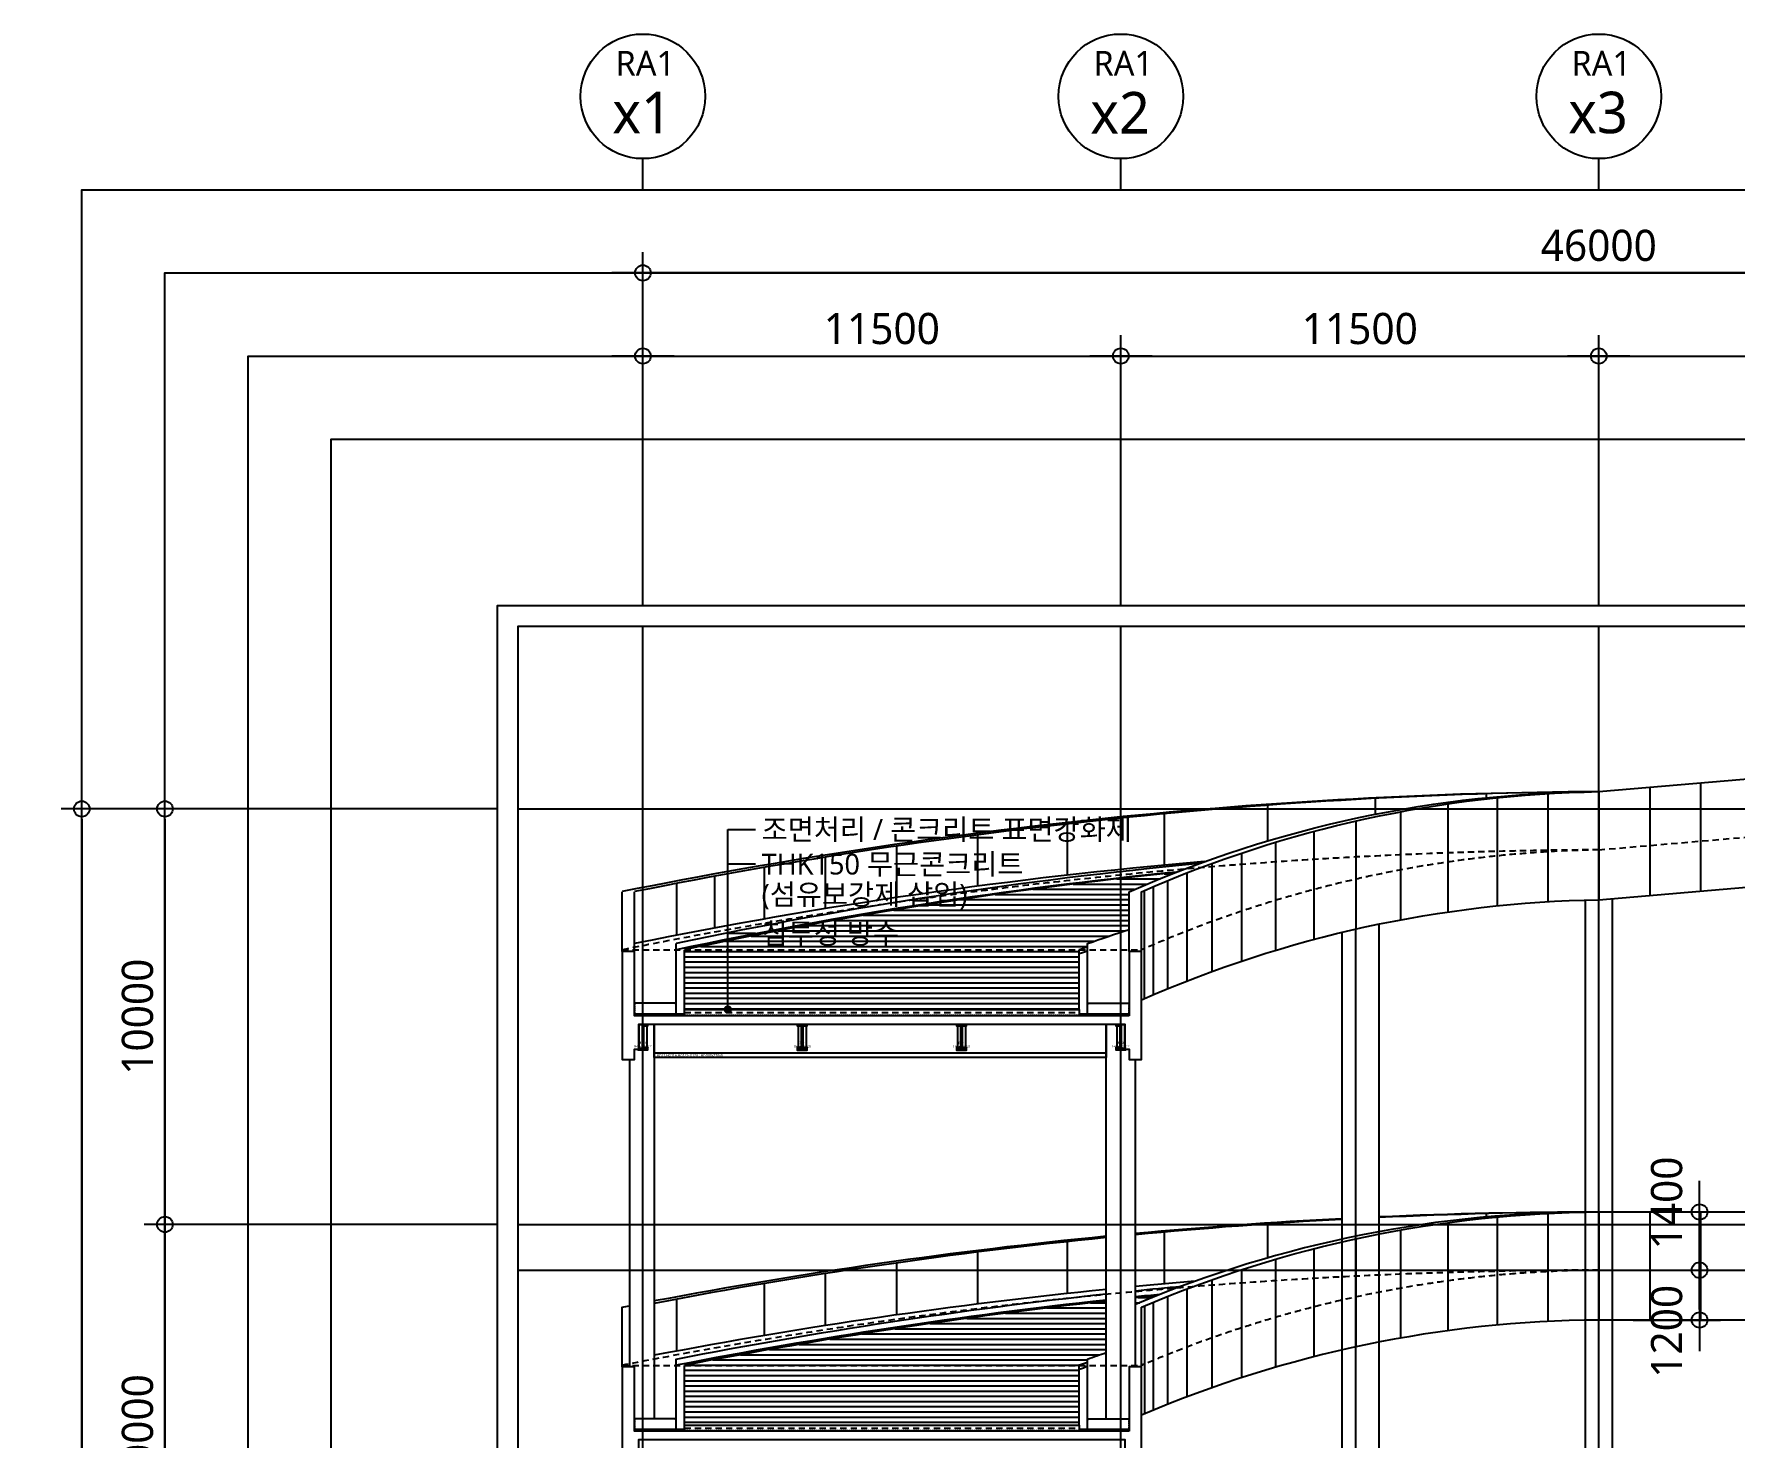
# Model space of a CAD drawing. Header units: millimetres. Extents: x 367092 to 767578, y 396038 to 811791.
# Drawn here: x 575192 to 616119, y 494986 to 528775 of the extents above; entities that cross this region are included whole.
import ezdxf
from ezdxf.enums import TextEntityAlignment as Align

# ---------------------------------------------------------------- set-up
doc = ezdxf.new("R2010")
doc.units = ezdxf.units.MM
doc.header["$LTSCALE"] = 100
doc.header["$MEASUREMENT"] = 0
doc.header["$PDSIZE"] = -10
doc.linetypes.add('HID', pattern=[2.5, 1.5, -1])
doc.layers.get('0').update_dxf_attribs({"linetype": 'CONTINUOUS'})
doc.layers.get('Defpoints').update_dxf_attribs({"color": 171, "linetype": 'CONTINUOUS'})
for name, color, linetype in [('02-COL', 2, 'CONTINUOUS'), ('cen', 14, 'CONTINUOUS'), ('ELE-6', 8, 'CONTINUOUS'), ('ELE-6 (251)', 251, 'CONTINUOUS'), ('ELE6', 8, 'CONTINUOUS'), ('FIN', 8, 'CONTINUOUS'), ('FIN(내화피복)', 8, 'CONTINUOUS'), ('HAT-252', 252, 'CONTINUOUS'), ('HF', 3, 'CONTINUOUS'), ('LED', 7, 'CONTINUOUS'), ('NDIM', 7, 'CONTINUOUS'), ('SASAC 도면번호', 6, 'CONTINUOUS'), ('STEEL', 5, 'CONTINUOUS'), ('STL', 3, 'CONTINUOUS'), ('SYM(AXIS)', 7, 'CONTINUOUS'), ('TEXT(AXIS)', 2, 'CONTINUOUS'), ('TEXT(MIN)', 7, 'CONTINUOUS'), ('wire-meshes', 1, 'CONTINUOUS')]:
    doc.layers.add(name, color=color, linetype=linetype)
doc.styles.add('CGS', font='cgse', dxfattribs={"bigfont": 'cgs'})
doc.styles.add('TE', font='malgun_0.ttf')
doc.styles.add('나눔바른고딕', font='NanumBarunGothic.ttf')
doc.dimstyles.new('NDIM 1200', dxfattribs={"dimscale": 500, "dimtxt": 3, "dimasz": 1, "dimexe": 2, "dimexo": 2, "dimgap": 1, "dimtad": 1, "dimdec": 0, "dimdsep": 46, "dimtxsty": 'CGS', "dimblk": 'DOT0', "dimcen": 1, "dimdle": 8, "dimclrd": 2, "dimclre": 2, "dimclrt": 2, "dimadec": 0, "dimazin": 0, "dimtfac": 1, "dimtdec": 0, "dimtix": 1, "dimtmove": 2, "dimatfit": 3, "dimldrblk": 'DOT0', "dimfxl": 1, "dimtolj": 1, "dimtzin": 0, "dimlwd": -1, "dimlwe": -1, "dimarcsym": 0})

# ---------------------------------------------------------------- blocks, each defined once
blk = doc.blocks.new('DOT0')
blk.add_line((-3, 0), (3, 0))
at = {"color": 6}
blk.add_circle((0, 0), 0.75, dxfattribs=at)
blk = doc.blocks.new('*D237')
at = {"layer": 'Defpoints', "color": 0, "ltscale": 0.4, "transparency": 16777216}
for p in [(589842, 523025), (589842, 514525), (635842, 514525)]:
    blk.add_point(p, dxfattribs=at)
at = {"layer": 'NDIM', "ltscale": 0.4, "transparency": 16777216}
for p, q in [((589842, 515025), (589842, 523525)), ((635842, 515025), (635842, 523525)), ((635592, 523025), (590092, 523025))]:
    blk.add_line(p, q, dxfattribs=at)
at = {"layer": 'NDIM', "ltscale": 0.4, "transparency": 16777216, "xscale": 250, "yscale": 250, "zscale": 250, "rotation": 180}
blk.add_blockref('DOT0', (589842, 523025), dxfattribs=at)
at = {"layer": 'NDIM', "ltscale": 0.4, "transparency": 16777216, "xscale": 250, "yscale": 250, "zscale": 250}
blk.add_blockref('DOT0', (635842, 523025), dxfattribs=at)
at = {"layer": 'NDIM', "ltscale": 0.4, "transparency": 16777216, "insert": (612842, 523683), "char_height": 750, "attachment_point": 5, "style": '나눔바른고딕'}
blk.add_mtext('\\A1;46000', dxfattribs=at)
blk = doc.blocks.new('*D239')
at = {"layer": 'Defpoints', "color": 0, "ltscale": 0.4, "transparency": 16777216}
for p in [(624342, 521025), (612842, 514525), (624342, 514525)]:
    blk.add_point(p, dxfattribs=at)
at = {"layer": 'NDIM', "ltscale": 0.4, "transparency": 16777216}
for p, q in [((612842, 515025), (612842, 521525)), ((624342, 515025), (624342, 521525)), ((613092, 521025), (624092, 521025))]:
    blk.add_line(p, q, dxfattribs=at)
at = {"layer": 'NDIM', "ltscale": 0.4, "transparency": 16777216, "xscale": 250, "yscale": 250, "zscale": 250, "rotation": 180}
blk.add_blockref('DOT0', (612842, 521025), dxfattribs=at)
at = {"layer": 'NDIM', "ltscale": 0.4, "transparency": 16777216, "xscale": 250, "yscale": 250, "zscale": 250}
blk.add_blockref('DOT0', (624342, 521025), dxfattribs=at)
at = {"layer": 'NDIM', "ltscale": 0.4, "transparency": 16777216, "insert": (618592, 521682), "char_height": 750, "attachment_point": 5, "style": '나눔바른고딕'}
blk.add_mtext('\\A1;11500', dxfattribs=at)
blk = doc.blocks.new('*D240')
at = {"layer": 'Defpoints', "color": 0, "ltscale": 0.4, "transparency": 16777216}
for p in [(612842, 521025), (601342, 514525), (612842, 514525)]:
    blk.add_point(p, dxfattribs=at)
at = {"layer": 'NDIM', "ltscale": 0.4, "transparency": 16777216}
for p, q in [((601342, 515025), (601342, 521525)), ((612842, 515025), (612842, 521525)), ((601592, 521025), (612592, 521025))]:
    blk.add_line(p, q, dxfattribs=at)
at = {"layer": 'NDIM', "ltscale": 0.4, "transparency": 16777216, "xscale": 250, "yscale": 250, "zscale": 250, "rotation": 180}
blk.add_blockref('DOT0', (601342, 521025), dxfattribs=at)
at = {"layer": 'NDIM', "ltscale": 0.4, "transparency": 16777216, "xscale": 250, "yscale": 250, "zscale": 250}
blk.add_blockref('DOT0', (612842, 521025), dxfattribs=at)
at = {"layer": 'NDIM', "ltscale": 0.4, "transparency": 16777216, "insert": (607092, 521682), "char_height": 750, "attachment_point": 5, "style": '나눔바른고딕'}
blk.add_mtext('\\A1;11500', dxfattribs=at)
blk = doc.blocks.new('*D241')
at = {"layer": 'Defpoints', "color": 0, "ltscale": 0.4, "transparency": 16777216}
for p in [(601342, 521025), (589842, 514525), (601342, 514525)]:
    blk.add_point(p, dxfattribs=at)
at = {"layer": 'NDIM', "ltscale": 0.4, "transparency": 16777216}
for p, q in [((589842, 515025), (589842, 521525)), ((601342, 515025), (601342, 521525)), ((590092, 521025), (601092, 521025))]:
    blk.add_line(p, q, dxfattribs=at)
at = {"layer": 'NDIM', "ltscale": 0.4, "transparency": 16777216, "xscale": 250, "yscale": 250, "zscale": 250, "rotation": 180}
blk.add_blockref('DOT0', (589842, 521025), dxfattribs=at)
at = {"layer": 'NDIM', "ltscale": 0.4, "transparency": 16777216, "xscale": 250, "yscale": 250, "zscale": 250}
blk.add_blockref('DOT0', (601342, 521025), dxfattribs=at)
at = {"layer": 'NDIM', "ltscale": 0.4, "transparency": 16777216, "insert": (595592, 521682), "char_height": 750, "attachment_point": 5, "style": '나눔바른고딕'}
blk.add_mtext('\\A1;11500', dxfattribs=at)
blk = doc.blocks.new('*D242')
at = {"layer": 'Defpoints', "color": 0, "ltscale": 0.4, "transparency": 16777216}
for p in [(586842, 510125), (576342, 448625), (586842, 448625)]:
    blk.add_point(p, dxfattribs=at)
at = {"layer": 'NDIM', "ltscale": 0.4, "transparency": 16777216}
for p, q in [((586342, 510125), (575842, 510125)), ((576342, 509875), (576342, 448875)), ((586342, 448625), (575842, 448625))]:
    blk.add_line(p, q, dxfattribs=at)
at = {"layer": 'NDIM', "ltscale": 0.4, "transparency": 16777216, "xscale": 250, "yscale": 250, "zscale": 250}
for p, rotation in [((576342, 510125), 90), ((576342, 448625), 270)]:
    blk.add_blockref('DOT0', p, dxfattribs=dict(at, rotation=rotation))
at = {"layer": 'NDIM', "ltscale": 0.4, "transparency": 16777216, "insert": (575684, 479375), "char_height": 750, "attachment_point": 5, "rotation": 90, "style": '나눔바른고딕'}
blk.add_mtext('\\A1;61500', dxfattribs=at)
blk = doc.blocks.new('*D247')
at = {"layer": 'Defpoints', "color": 0, "ltscale": 0.4, "transparency": 16777216}
for p in [(586842, 500125), (578342, 490125), (586842, 490125)]:
    blk.add_point(p, dxfattribs=at)
at = {"layer": 'NDIM', "ltscale": 0.4, "transparency": 16777216}
for p, q in [((586342, 500125), (577842, 500125)), ((578342, 499875), (578342, 490375)), ((586342, 490125), (577842, 490125))]:
    blk.add_line(p, q, dxfattribs=at)
at = {"layer": 'NDIM', "ltscale": 0.4, "transparency": 16777216, "xscale": 250, "yscale": 250, "zscale": 250}
for p, rotation in [((578342, 500125), 90), ((578342, 490125), 270)]:
    blk.add_blockref('DOT0', p, dxfattribs=dict(at, rotation=rotation))
at = {"layer": 'NDIM', "ltscale": 0.4, "transparency": 16777216, "insert": (577685, 495125), "char_height": 750, "attachment_point": 5, "rotation": 90, "style": '나눔바른고딕'}
blk.add_mtext('\\A1;10000', dxfattribs=at)
blk = doc.blocks.new('*D248')
at = {"layer": 'Defpoints', "color": 0, "ltscale": 0.4, "transparency": 16777216}
for p in [(586842, 510125), (578342, 500125), (586842, 500125)]:
    blk.add_point(p, dxfattribs=at)
at = {"layer": 'NDIM', "ltscale": 0.4, "transparency": 16777216}
for p, q in [((586342, 510125), (577842, 510125)), ((578342, 509875), (578342, 500375)), ((586342, 500125), (577842, 500125))]:
    blk.add_line(p, q, dxfattribs=at)
at = {"layer": 'NDIM', "ltscale": 0.4, "transparency": 16777216, "xscale": 250, "yscale": 250, "zscale": 250}
for p, rotation in [((578342, 510125), 90), ((578342, 500125), 270)]:
    blk.add_blockref('DOT0', p, dxfattribs=dict(at, rotation=rotation))
at = {"layer": 'NDIM', "ltscale": 0.4, "transparency": 16777216, "insert": (577685, 505125), "char_height": 750, "attachment_point": 5, "rotation": 90, "style": '나눔바른고딕'}
blk.add_mtext('\\A1;10000', dxfattribs=at)
blk = doc.blocks.new('A$C2F20087E')
at = {"layer": 'SYM(AXIS)'}
blk.add_line((600, 0), (600, 300), dxfattribs=at)
blk.add_circle((600, 900), 600, dxfattribs=at)
blk = doc.blocks.new('*U261')
at = {"layer": 'ELE6', "ltscale": 0.1}
for p, q in [((10875, -8), (0, -8)), ((10875, -700), (0, -700))]:
    blk.add_line(p, q, dxfattribs=at)
blk.add_lwpolyline([(10875, -800), (0, -800), (0, 0), (10875, 0)], close=True, dxfattribs=at)
at = {"layer": 'Defpoints', "style": 'TE'}
blk.add_text('HG11,HG11A,HG12,HG12A : HF-800x270x8', height=60, dxfattribs=at).set_placement((851, -750), align=Align.MIDDLE_CENTER)
blk = doc.blocks.new('*U198')
at = {"layer": 'Defpoints'}
for p, q in [((-100.5, 283), (-100.5, -283)), ((-6, 0), (6, 0)), ((100.5, -283), (100.5, 283))]:
    blk.add_line(p, q, dxfattribs=at)
at = {"layer": 'STEEL', "color": 0, "linetype": 'ByBlock', "ltscale": 0.5}
for p, q in [((-6, 283), (-100.5, 283)), ((-6, -283), (-6, 283)), ((100.5, 283), (6, 283)), ((6, 283), (6, -283)), ((-100.5, -283), (-6, -283)), ((6, -283), (100.5, -283))]:
    blk.add_line(p, q, dxfattribs=at)
for points in [[(-100.5, 283), (-100.5, 303), (100.5, 303), (100.5, 283)], [(100.5, -283), (100.5, -303), (-100.5, -303), (-100.5, -283)]]:
    blk.add_lwpolyline(points, dxfattribs=at)
blk = doc.blocks.new('RaSB1')
at = {"layer": 'STL'}
blk.add_blockref('*U198', (0, -303), dxfattribs=at)
at = {"layer": 'Defpoints', "style": 'TE', "width": 0.5}
for s, p in [('H-606x201x12x20', (2, -536)), ('RaSB1', (2, -455))]:
    blk.add_text(s, height=60, dxfattribs=at).set_placement(p, align=Align.MIDDLE_CENTER)
blk = doc.blocks.new('*U195')
at = {"layer": 'Defpoints'}
for p, q in [((-100, 283), (-100, -283)), ((-5.5, 0), (5.5, 0)), ((100, -283), (100, 283))]:
    blk.add_line(p, q, dxfattribs=at)
at = {"layer": 'STEEL', "color": 0, "linetype": 'ByBlock', "ltscale": 0.5}
for p, q in [((-5.5, 283), (-100, 283)), ((-5.5, -283), (-5.5, 283)), ((100, 283), (5.5, 283)), ((5.5, 283), (5.5, -283)), ((-100, -283), (-5.5, -283)), ((5.5, -283), (100, -283))]:
    blk.add_line(p, q, dxfattribs=at)
for points in [[(-100, 283), (-100, 300), (100, 300), (100, 283)], [(100, -283), (100, -300), (-100, -300), (-100, -283)]]:
    blk.add_lwpolyline(points, dxfattribs=at)
blk = doc.blocks.new('RaSG1')
at = {"layer": 'HF'}
blk.add_blockref('*U195', (0, -300), dxfattribs=at)
at = {"layer": 'Defpoints', "style": 'TE', "width": 0.5}
for s, p in [('H-600x200x11x17', (2, -533)), ('RaSG1', (2, -452))]:
    blk.add_text(s, height=60, dxfattribs=at).set_placement(p, align=Align.MIDDLE_CENTER)
blk = doc.blocks.new('횡단면 난간입면')
at = {"layer": 'HAT-252', "ltscale": 10000}
h = blk.add_hatch(dxfattribs=at)
h.set_pattern_fill('ANSI31', color=256, scale=1000, angle=135)
h.set_pattern_definition([(180, (-651854.83, -358808.13), (-7e-15, -125), [])])
edge = h.paths.add_edge_path()
edge.add_arc((24235, 6909), 42010, 108.7956, 109.084, ccw=False)
edge.add_line((10700, 46678), (10700, 46759))
edge.add_arc((23951, 9773), 39289, 108.1696, 109.7115, ccw=False)
edge.add_line((11700, 47102), (11700, 48009))
edge.add_arc((23167, 21905), 28512, 111.3032, 113.715, ccw=False)
edge.add_arc((23702, -59140), 108159, 95.78061, 102.1164)
edge.add_line((1000, 46609), (1000, 45172))
edge.add_line((1000, 45172), (10500, 45172))
edge.add_line((10500, 45172), (10500, 46609))
at = {"layer": 'ELE-6 (251)', "ltscale": 10000}
for p, q in [((-200, 46572), (-200, 48009)), ((11700, 46572), (11700, 48009)), ((800, 45292), (800, 46759)), ((1000, 45172), (1000, 46609)), ((10500, 45172), (10500, 46609)), ((1000, 35172), (1000, 36609)), ((10500, 35172), (10500, 36609))]:
    blk.add_line(p, q, dxfattribs=at)
for points in [[(12000, 46572), (12000, 48009, -0.099412), (23000, 50416), (34500, 51400), (49025, 51400)], [(11700, 48009, -0.102365), (23000, 50416)], [(12000, 45409, -0.099412), (23000, 47816), (34500, 48800), (49025, 48800)], [(10700, 45292), (10700, 46759, -0.006728), (11700, 47102)], [(800, 35292), (800, 36759, -0.021093), (11150, 38331, -0.021093)], [(-500, 36572), (-500, 38009, -0.000362), (-325, 38043)], [(10700, 35292), (10700, 36759, -0.003035), (11150, 36917)]]:
    blk.add_lwpolyline(points, format="xyb", dxfattribs=at)
blk.add_lwpolyline([(-500, 46572), (-500, 48009)], dxfattribs=at)
for centre, radius, start, end in [((23745, -72772), 123191, 90.34657, 101.35048), ((24065, -72851), 123272, 90.49498, 101.35226), ((23737, -70936), 120105, 94.88293, 101.49586), ((23708, -60937), 110106, 95.38471, 102.00836), ((23708, -61087), 110106, 95.66442, 102.00839), ((23702, -59140), 108159, 95.78061, 102.1164), ((24235, 6909), 42010, 108.7956, 109.084), ((24235, 6809), 42010, 108.7956, 109.084), ((23135, -82770), 123070, 95.58838, 100.70459), ((23446, -82848), 123148, 95.73038, 100.84516), ((23446, -84098), 123148, 95.73038, 100.84516), ((24589, -85223), 124134, 96.21532, 101.04869), ((24842, -85583), 124496, 96.31417, 101.04083), ((24235, -3091), 42010, 108.7956, 109.084), ((24235, -3191), 42010, 108.7956, 109.084)]:
    blk.add_arc(centre, radius, start, end, dxfattribs=at)
at = {"layer": 'HAT-252', "color": 253, "ltscale": 10000}
for p, q in [((20291, 50363), (20291, 50272)), ((15027, 50089), (15027, 49230)), ((17621, 50253), (17621, 49872)), ((10210, 49640), (10210, 48405)), ((12545, 49882), (12545, 48646)), ((8053, 49377), (8053, 48140)), ((4384, 48840), (4384, 47599)), ((6103, 49105), (6103, 47867)), ((1722, 48379), (1722, 47134)), ((2919, 48594), (2919, 47351)), ((808, 48207), (808, 46960)), ((8053, 39335), (8053, 38085)), ((10210, 39587), (10210, 38337)), ((6103, 39073), (6103, 37823)), ((2919, 38578), (2919, 37328)), ((4384, 38817), (4384, 37567)), ((808, 38202), (808, 36952))]:
    blk.add_line(p, q, dxfattribs=at)
at = {"layer": 'HAT-252', "ltscale": 10000}
for p, q in [((21773, 50369), (21773, 47769)), ((23000, 50416), (23000, 47816)), ((24227, 50521), (24227, 47921)), ((25444, 50625), (25444, 48025)), ((18231, 49932), (18231, 47332)), ((19371, 50122), (19371, 47522)), ((20556, 50269), (20556, 47669)), ((17151, 49709), (17151, 47109)), ((15225, 49199), (15225, 46599)), ((16145, 49460), (16145, 46860)), ((14403, 48937), (14403, 46337)), ((13091, 48462), (13091, 45862)), ((13688, 48687), (13688, 46087)), ((12277, 48129), (12277, 45529)), ((12619, 48272), (12619, 45672))]:
    blk.add_line(p, q, dxfattribs=at)
blk.add_lwpolyline([(12070, 45440), (12070, 48040)], dxfattribs=at)
at = {"ltscale": 10000}
blk.add_wipeout([(34000, 37700), (23000, 37700), (21773, 37665), (20556, 37578), (19371, 37443), (18231, 37265), (17151, 37053), (16145, 36815), (15225, 36564), (14403, 36310), (13688, 36068), (13091, 35849), (12619, 35665), (12277, 35526), (12070, 35439), (12000, 35409), (12000, 38009), (12070, 38039), (12277, 38126), (12619, 38265), (13091, 38449), (13688, 38668), (14403, 38910), (15225, 39164), (16145, 39415), (17151, 39653), (18231, 39865), (19371, 40043), (20556, 40178), (21773, 40265), (23000, 40300), (34000, 40300)], dxfattribs=at).dxf.layer = 'ELE-6 (251)'
at = {"layer": 'HAT-252', "ltscale": 10000}
h = blk.add_hatch(dxfattribs=at)
h.set_pattern_fill('ANSI31', color=256, scale=1000, angle=135)
h.set_pattern_definition([(180, (-651854.83, -365385.42), (-7e-15, -125), [])])
edge = h.paths.add_edge_path()
edge.add_line((11850, 38234), (11850, 38073))
edge.add_arc((22888, 11835), 28465, 111.6734, 112.8163, ccw=False)
edge.add_arc((24842, -85583), 124496, 95.747, 95.99014)
edge = h.paths.add_edge_path()
edge.add_arc((24235, -3091), 42010, 108.7956, 109.084)
edge.add_line((10500, 36609), (10500, 35172))
edge.add_line((10500, 35172), (1000, 35172))
edge.add_line((1000, 35172), (1000, 36609))
edge.add_arc((24842, -85583), 124496, 96.31417, 101.04083, ccw=False)
edge.add_line((11150, 38158), (11150, 36917))
edge.add_arc((23951, -227), 39289, 109.0159, 109.7115)
edge.add_line((10700, 36759), (10700, 36678))
at = {"layer": 'ELE-6 (251)', "ltscale": 10000}
for points in [[(12000, 38009, -0.099627), (23000, 40300), (34000, 40300), (34000, 37700), (23000, 37700, 0.099627), (12000, 35409), (12000, 38009)], [(11850, 38405, -0.002257), (12965, 38515, -0.002257)]]:
    blk.add_lwpolyline(points, format="xyb", dxfattribs=at)
for centre, radius, start, end in [((22888, 11835), 28465, 89.7746, 112.8163), ((23135, -82770), 123070, 92.9418, 95.26103), ((23446, -82848), 123148, 93.08499, 95.40316), ((23135, -82770), 123070, 90.06271, 92.52796), ((23446, -82848), 123148, 90.20752, 92.67135), ((24589, -85223), 124134, 95.61547, 95.89041), ((24842, -85583), 124496, 95.747, 95.99014)]:
    blk.add_arc(centre, radius, start, end, dxfattribs=at)
at = {"layer": 'HAT-252', "color": 253, "ltscale": 10000}
for p, q in [((20291, 40260), (20291, 40182)), ((12545, 39817), (12545, 38567)), ((15027, 40013), (15027, 39193))]:
    blk.add_line(p, q, dxfattribs=at)
at = {"layer": 'HAT-252', "ltscale": 10000}
for p, q in [((20556, 40178), (20556, 37578)), ((21773, 40265), (21773, 37665)), ((23000, 40300), (23000, 37700)), ((24227, 40282), (24227, 37700)), ((25444, 40300), (25444, 37700)), ((18231, 39865), (18231, 37265)), ((19371, 40043), (19371, 37443)), ((16145, 39415), (16145, 36815)), ((17151, 39653), (17151, 37053)), ((14403, 38910), (14403, 36310)), ((15225, 39164), (15225, 36564)), ((13688, 38668), (13688, 36068)), ((12277, 38126), (12277, 35526)), ((12619, 38265), (12619, 35665)), ((13091, 38449), (13091, 35849)), ((12070, 38039), (12070, 35439))]:
    blk.add_line(p, q, dxfattribs=at)
blk = doc.blocks.new('*D455')
at = {"layer": 'Defpoints', "color": 0, "ltscale": 0.4, "transparency": 16777216}
for p in [(613167, 499025), (615267, 499025), (613167, 497825)]:
    blk.add_point(p, dxfattribs=at)
at = {"layer": 'NDIM', "ltscale": 0.4, "transparency": 16777216}
for p, q in [((613667, 499025), (615767, 499025)), ((615267, 498075), (615267, 498775)), ((613667, 497825), (615767, 497825))]:
    blk.add_line(p, q, dxfattribs=at)
at = {"layer": 'NDIM', "ltscale": 0.4, "transparency": 16777216, "xscale": 250, "yscale": 250, "zscale": 250}
for p, rotation in [((615267, 499025), 90), ((615267, 497825), 270)]:
    blk.add_blockref('DOT0', p, dxfattribs=dict(at, rotation=rotation))
at = {"layer": 'NDIM', "ltscale": 0.4, "transparency": 16777216, "insert": (614478, 497554), "char_height": 750, "attachment_point": 5, "rotation": 90, "style": '나눔바른고딕'}
blk.add_mtext('\\A1;1200', dxfattribs=at)
blk = doc.blocks.new('*D456')
at = {"layer": 'Defpoints', "color": 0, "ltscale": 0.4, "transparency": 16777216}
for p in [(613167, 500425), (615267, 500425), (613167, 499025)]:
    blk.add_point(p, dxfattribs=at)
at = {"layer": 'NDIM', "ltscale": 0.4, "transparency": 16777216}
for p, q in [((613667, 500425), (615767, 500425)), ((615267, 499275), (615267, 500175)), ((613667, 499025), (615767, 499025))]:
    blk.add_line(p, q, dxfattribs=at)
at = {"layer": 'NDIM', "ltscale": 0.4, "transparency": 16777216, "xscale": 250, "yscale": 250, "zscale": 250}
for p, rotation in [((615267, 500425), 90), ((615267, 499025), 270)]:
    blk.add_blockref('DOT0', p, dxfattribs=dict(at, rotation=rotation))
at = {"layer": 'NDIM', "ltscale": 0.4, "transparency": 16777216, "insert": (614478, 500642), "char_height": 750, "attachment_point": 5, "rotation": 90, "style": '나눔바른고딕'}
blk.add_mtext('\\A1;1400', dxfattribs=at)

msp = doc.modelspace()

# ---------------------------------------------------------------- block references
at = {"xscale": 2.500000000000013, "yscale": 2.500000000000013, "zscale": 2.500000000000013}
for p in [(588341.8, 525024.8), (599841.8, 525024.8), (611341.8, 525024.8)]:
    msp.add_blockref('A$C2F20087E', p, dxfattribs=at)
at = {"layer": 'SASAC 도면번호'}
msp.add_blockref('횡단면 난간입면', (589841.8, 460124.8), dxfattribs=at)

# ---------------------------------------------------------------- texts
at = {"layer": 'TEXT(AXIS)', "style": '나눔바른고딕'}
for p in [(589901.2, 528069.3), (601401.2, 528069.3), (612901.2, 528069.3)]:
    msp.add_text('RA1', height=600, dxfattribs=at).set_placement(p, align=Align.MIDDLE_CENTER)
for s, p in [('x1', (589825.1, 526887.3)), ('x2', (601325.1, 526887.3)), ('x3', (612825.1, 526887.3))]:
    msp.add_text(s, height=1000, dxfattribs=at).set_placement(p, align=Align.MIDDLE)

# ---------------------------------------------------------------- dimensions: what is measured, and where the dimension line sits
at = {"layer": 'NDIM', "ltscale": 0.4}
for base, p1, p2, angle, picture, middle in [((589841.8, 523024.8), (635841.8, 514524.8), (589841.8, 514524.8), 180, '*D237', (612841.8, 523682.5)), ((576341.8, 448624.8), (586841.8, 510124.8), (586841.8, 448624.8), 270, '*D242', (575684.1, 479374.8)), ((578341.8, 500124.8), (586841.8, 510124.8), (586841.8, 500124.8), 270, '*D248', (577684.6, 505124.8)), ((578341.8, 490124.8), (586841.8, 500124.8), (586841.8, 490124.8), 270, '*D247', (577684.6, 495124.8))]:
    dim = msp.add_linear_dim(base=base, p1=p1, p2=p2, angle=angle, dimstyle='NDIM 1200', override={"dimscale": 250, "dimtxsty": '나눔바른고딕', "dimclrd": 256, "dimclre": 256, "dimclrt": 256}, dxfattribs=at)
    dim.commit()
    dim.dimension.update_dxf_attribs({"geometry": picture, "text_midpoint": middle})
for base, p1, p2, picture, middle in [((601341.8, 521024.8), (589841.8, 514524.8), (601341.8, 514524.8), '*D241', (595591.8, 521682)), ((612841.8, 521024.8), (601341.8, 514524.8), (612841.8, 514524.8), '*D240', (607091.8, 521682)), ((624341.8, 521024.8), (612841.8, 514524.8), (624341.8, 514524.8), '*D239', (618591.8, 521682))]:
    dim = msp.add_linear_dim(base=base, p1=p1, p2=p2, dimstyle='NDIM 1200', override={"dimscale": 250, "dimtxsty": '나눔바른고딕', "dimclrd": 256, "dimclre": 256, "dimclrt": 256}, dxfattribs=at)
    dim.commit()
    dim.dimension.update_dxf_attribs({"geometry": picture, "text_midpoint": middle})

# ---------------------------------------------------------------- next in the draw order: linework, layer by layer
at = {"layer": '02-COL', "ltscale": 0.1}
for points in [[(601541.8, 505146.9), (589641.8, 505146.9), (589641.8, 506696.9), (589341.8, 506696.9), (589341.8, 504096.9), (589641.8, 504096.9), (589641.8, 504346.9), (589741.8, 504346.9), (589741.8, 504946.9), (601441.8, 504946.9), (601441.8, 504346.9), (601541.8, 504346.9), (601541.8, 504096.9), (601841.8, 504096.9), (601841.8, 506696.9), (601541.8, 506696.9)], [(601541.8, 495146.9), (589641.8, 495146.9), (589641.8, 496696.9), (589341.8, 496696.9), (589341.8, 494096.9), (589641.8, 494096.9), (589641.8, 494346.9), (589741.8, 494346.9), (589741.8, 494946.9), (601441.8, 494946.9), (601441.8, 494346.9), (601541.8, 494346.9), (601541.8, 494096.9), (601841.8, 494096.9), (601841.8, 496696.9), (601541.8, 496696.9)]]:
    msp.add_lwpolyline(points, close=True, dxfattribs=at)
at = {"layer": 'cen', "ltscale": 0.1}
for p, q in [((589841.8, 443513.8), (589841.8, 514524.8)), ((601341.8, 443513.8), (601341.8, 514524.8)), ((612841.8, 443513.8), (612841.8, 514524.8))]:
    msp.add_line(p, q, dxfattribs=at)
at = {"layer": 'cen', "ltscale": 5}
for p, q in [((586841.8, 510124.8), (642841.8, 510124.8)), ((586841.8, 500124.8), (642841.8, 500124.8)), ((586841.8, 499024.8), (637341.8, 499024.8))]:
    msp.add_line(p, q, dxfattribs=at)
at = {"layer": 'Defpoints', "ltscale": 10000}
for points in [[(653341.8, 433013.8), (576341.8, 433013.8), (576341.8, 525024.8), (653341.8, 525024.8)], [(651341.8, 435013.8), (578341.8, 435013.8), (578341.8, 523024.8), (651341.8, 523024.8)], [(649341.8, 437013.8), (580341.8, 437013.8), (580341.8, 521024.8), (649341.8, 521024.8)], [(647341.8, 439013.8), (582341.8, 439013.8), (582341.8, 519024.8), (647341.8, 519024.8)], [(643341.8, 443013.8), (586341.8, 443013.8), (586341.8, 515024.8), (643341.8, 515024.8)], [(642841.8, 443513.8), (586841.8, 443513.8), (586841.8, 514524.8), (642841.8, 514524.8)]]:
    msp.add_lwpolyline(points, close=True, dxfattribs=at)
at = {"layer": 'Defpoints', "linetype": 'HID'}
msp.add_lwpolyline([(601841.8, 506734.1, -0.0994117), (612841.8, 509141.2), (624341.8, 510124.8)], format="xyb", dxfattribs=at)
for points in [[(612841.8, 509141.2, 0.0480505), (589341.8, 506734.1), (601841.8, 506734.1, -0.0994117)], [(612841.8, 499024.8, 0.0480741), (589341.8, 496734.1), (601841.8, 496734.1, -0.0996269)]]:
    msp.add_lwpolyline(points, format="xyb", close=True, dxfattribs=at)
at = {"layer": 'ELE-6', "ltscale": 10000}
for p, q in [((612516.9, 507933.8), (612516.9, 459174.8)), ((613166.8, 507969), (613166.8, 459174.8)), ((606660.4, 507155.5), (606660.4, 459174.8)), ((606985.4, 507231.6), (606985.4, 459174.8)), ((607548.3, 507353.8), (607548.3, 459174.8))]:
    msp.add_line(p, q, dxfattribs=at)
for points in [[(590116.8, 504946.9), (590116.8, 495446.9)], [(600991.8, 495446.9), (600991.8, 504946.9)], [(589516.8, 504096.9), (589516.8, 496696.9)], [(601691.8, 496696.9), (601691.8, 504096.9)]]:
    msp.add_lwpolyline(points, dxfattribs=at)
at = {"layer": 'ELE-6 (251)', "ltscale": 10000}
msp.add_arc((613287.9, 376027.2), 123148.4, 94.733814, 95.403156, dxfattribs=at)
at = {"layer": 'FIN'}
for points in [[(590641.9, 505196.9), (590641.9, 505416.9), (590611.9, 505446.9), (589641.8, 505446.9)], [(589651.8, 505196.9), (590841.8, 505196.9), (590841.8, 505296.9)], [(590841.8, 505296.9), (600341.8, 505296.9), (600341.8, 505196.9), (601531.8, 505196.9)], [(600541.8, 505196.9), (600541.8, 505416.9), (600571.8, 505446.9), (601541.8, 505446.9)], [(590641.9, 495196.9), (590641.9, 495416.9), (590611.9, 495446.9), (589641.8, 495446.9)], [(589651.8, 495196.9), (590841.8, 495196.9), (590841.8, 495296.9)], [(590841.8, 495296.9), (600341.8, 495296.9), (600341.8, 495196.9), (601531.8, 495196.9)], [(600541.8, 495196.9), (600541.8, 495416.9), (600571.8, 495446.9), (601541.8, 495446.9)]]:
    msp.add_lwpolyline(points, dxfattribs=at)
at = {"layer": 'FIN(내화피복)', "ltscale": 10000}
for points in [[(589720.8, 504346.9), (589720.8, 504325.9), (589962.8, 504325.9), (589962.8, 504384.9), (589868.3, 504384.9), (589868.3, 504908.9), (589962.8, 504908.9), (589962.8, 504946.9)], [(593553.7, 504946.9), (593553.7, 504905.9), (593648.2, 504905.9), (593648.2, 504381.9), (593553.7, 504381.9), (593553.7, 504319.9), (593796.7, 504319.9), (593796.7, 504381.9), (593702.2, 504381.9), (593702.2, 504905.9), (593796.7, 504905.9), (593796.7, 504946.9)], [(597387, 504946.9), (597387, 504905.9), (597481.5, 504905.9), (597481.5, 504381.9), (597387, 504381.9), (597387, 504319.9), (597630, 504319.9), (597630, 504381.9), (597535.5, 504381.9), (597535.5, 504905.9), (597630, 504905.9), (597630, 504946.9)], [(601220.8, 504946.9), (601220.8, 504908.9), (601315.3, 504908.9), (601315.3, 504384.9), (601220.8, 504384.9), (601220.8, 504325.9), (601462.8, 504325.9), (601462.8, 504346.9)]]:
    msp.add_lwpolyline(points, dxfattribs=at)
at = {"layer": 'HAT-252', "linetype": 'HID', "ltscale": 0.2}
for points in [[(601531.8, 505446.9), (601531.8, 505156.9), (589651.8, 505156.9), (589651.8, 505446.9)], [(601531.8, 495446.9), (601531.8, 495156.9), (589651.8, 495156.9), (589651.8, 495446.9)]]:
    msp.add_lwpolyline(points, dxfattribs=at)
at = {"layer": 'TEXT(MIN)', "ltscale": 10000}
for p, q in [((592553.2, 508796.9), (591886.6, 508796.9)), ((592553.2, 507130.3), (591886.6, 507130.3))]:
    msp.add_line(p, q, dxfattribs=at)
at = {"layer": 'wire-meshes', "linetype": 'HID'}
for p, q in [((590841.8, 505221.9), (600341.8, 505221.9)), ((590841.8, 495221.9), (600341.8, 495221.9))]:
    msp.add_line(p, q, dxfattribs=at)

# ---------------------------------------------------------------- next in the draw order: block references
at = {"layer": '02-COL'}
for name, p in [('RaSG1', (589841.8, 504946.9)), ('*U261', (590116.8, 504946.9)), ('RaSB1', (593675.2, 504946.9)), ('RaSB1', (597508.5, 504946.9)), ('RaSG1', (601341.8, 504946.9))]:
    msp.add_blockref(name, p, dxfattribs=at)

# ---------------------------------------------------------------- next in the draw order: texts
at = {"layer": 'TEXT(MIN)', "style": '나눔바른고딕'}
for s, p in [('조면처리 / 콘크리트 표면강화제', (592699.6, 509630.3)), ('THK150 무근콘크리트', (592699.6, 508796.9)), ('(섬유보강제 삽입)', (592699.6, 508066.2)), ('침투성 방수', (592699.6, 507130.3))]:
    msp.add_text(s, height=500, dxfattribs=at).set_placement(p, align=Align.MIDDLE_LEFT)

# ---------------------------------------------------------------- next in the draw order: dimensions: what is measured, and where the dimension line sits
at = {"layer": 'NDIM', "ltscale": 0.4}
for base, p1, p2, picture, middle in [((615266.8, 500424.8), (613166.8, 499024.8), (613166.8, 500424.8), '*D456', (614478.1, 500641.9)), ((615266.8, 499024.8), (613166.8, 497824.8), (613166.8, 499024.8), '*D455', (614478.1, 497554.2))]:
    dim = msp.add_linear_dim(base=base, p1=p1, p2=p2, angle=90, dimstyle='NDIM 1200', override={"dimscale": 250, "dimtxsty": '나눔바른고딕', "dimclrd": 256, "dimclre": 256, "dimclrt": 256}, dxfattribs=at)
    dim.commit()
    dim.dimension.update_dxf_attribs({"geometry": picture, "text_midpoint": middle, "dimtype": 160})

# ---------------------------------------------------------------- next in the draw order: leaders
at = {"layer": 'LED', "ltscale": 10000}
msp.add_leader([(591886.6, 505296.9), (591886.6, 509630.3), (592553.2, 509630.3)], dimstyle='NDIM 1200', override={"dimasz": 0.4, "dimtad": 0, "dimclrd": 256, "dimldrblk": 'Dot'}, dxfattribs=at)

doc.saveas('drawing.dxf')
